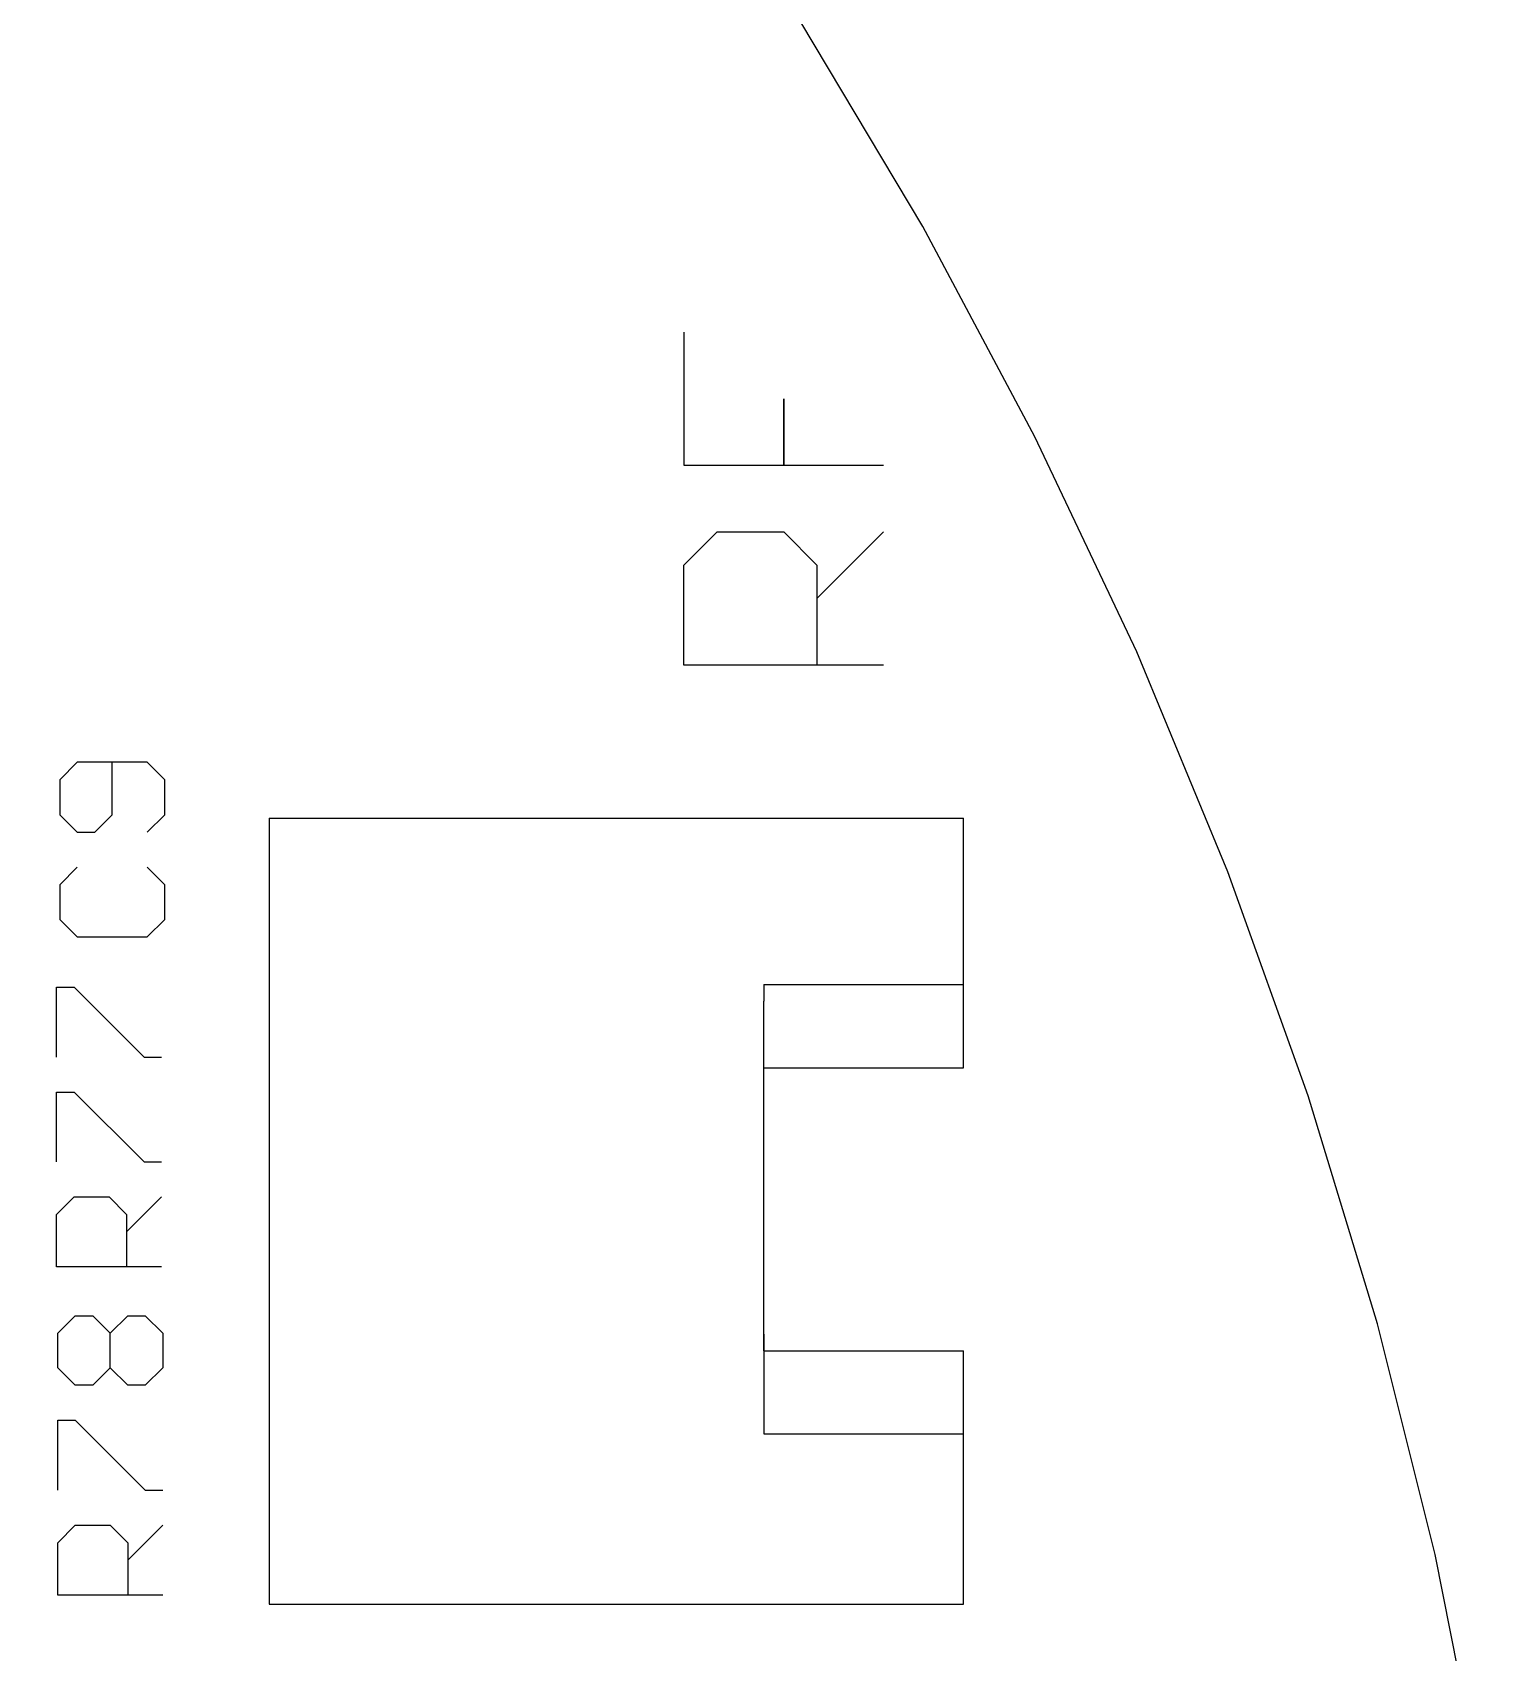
# Model space of a CAD drawing. Extents: x 0 to 3.48, y -0.08 to 2.34.
# Drawn here: x 2.457 to 2.8924, y 1.2745 to 1.7613 of the extents above; entities that cross this region are included whole.
import ezdxf

# ---------------------------------------------------------------- set-up
doc = ezdxf.new("R2010")
doc.units = 0
for name, color, linetype in [('GBS', 7, 'Continuous'), ('GKO', 7, 'Continuous'), ('GTO', 7, 'Continuous')]:
    doc.layers.add(name, color=color, linetype=linetype)

msp = doc.modelspace()

# ---------------------------------------------------------------- linework, layer by layer
at = {"layer": 'GBS'}
msp.add_lwpolyline([(2.8924, 1.2338), (2.8784, 1.304), (2.8611, 1.3733), (2.8403, 1.4418), (2.8162, 1.5091), (2.7888, 1.5752), (2.7582, 1.6398), (2.7245, 1.7029), (2.6878, 1.7643), (2.648, 1.8237), (2.6054, 1.8812), (2.5601, 1.9365), (2.512, 1.9895), (2.4615, 2.04), (2.4085, 2.0881), (2.3532, 2.1334), (2.342, 2.1417), (0.5714, 2.1417)], dxfattribs=at)
msp.add_lwpolyline([(2.8924, 1.2338), (2.8784, 1.304), (2.8611, 1.3733), (2.8403, 1.4418), (2.8162, 1.5091), (2.7888, 1.5752), (2.7582, 1.6398), (2.7245, 1.7029), (2.6878, 1.7643), (2.648, 1.8237), (2.6054, 1.8812), (2.5601, 1.9365), (2.512, 1.9895), (2.4615, 2.04), (2.4085, 2.0881), (2.3532, 2.1334), (2.342, 2.1417), (0.5714, 2.1417)], dxfattribs=at)
at = {"layer": 'GKO'}
msp.add_lwpolyline([(2.8924, 1.2338), (2.8784, 1.304), (2.8611, 1.3733), (2.8403, 1.4418), (2.8162, 1.5091), (2.7888, 1.5752), (2.7582, 1.6398), (2.7245, 1.7029), (2.6878, 1.7643), (2.648, 1.8237), (2.6054, 1.8812), (2.5601, 1.9365), (2.512, 1.9895), (2.4615, 2.04), (2.4085, 2.0881), (2.3532, 2.1334), (2.342, 2.1417), (0.5714, 2.1417)], dxfattribs=at)
msp.add_lwpolyline([(2.8924, 1.2338), (2.8784, 1.304), (2.8611, 1.3733), (2.8403, 1.4418), (2.8162, 1.5091), (2.7888, 1.5752), (2.7582, 1.6398), (2.7245, 1.7029), (2.6878, 1.7643), (2.648, 1.8237), (2.6054, 1.8812), (2.5601, 1.9365), (2.512, 1.9895), (2.4615, 2.04), (2.4085, 2.0881), (2.3532, 2.1334), (2.342, 2.1417), (0.5714, 2.1417)], dxfattribs=at)
at = {"layer": 'GTO'}
for points in [[(2.6527, 1.6712), (2.6527, 1.6312), (2.6827, 1.6312), (2.6827, 1.6512), (2.6827, 1.6312), (2.7127, 1.6312)], [(2.7127, 1.5712), (2.6527, 1.5712), (2.6527, 1.6012), (2.6627, 1.6112), (2.6827, 1.6112), (2.6927, 1.6012), (2.6927, 1.5712)], [(2.6927, 1.5912), (2.7127, 1.6112)], [(2.4914, 1.521), (2.4967, 1.5262), (2.4967, 1.5367), (2.4914, 1.542), (2.4704, 1.542), (2.4652, 1.5367), (2.4652, 1.5262), (2.4704, 1.521), (2.4757, 1.521), (2.4809, 1.5262), (2.4809, 1.542)], [(2.5281, 1.5252), (2.7367, 1.5252)], [(2.5281, 1.5252), (2.5281, 1.289), (2.7367, 1.289)], [(2.7367, 1.4502), (2.7367, 1.5252)], [(2.4704, 1.5105), (2.4652, 1.5052), (2.4652, 1.4947), (2.4704, 1.4895), (2.4914, 1.4895), (2.4967, 1.4947), (2.4967, 1.5052), (2.4914, 1.5105)], [(2.6767, 1.4752), (2.7367, 1.4752)], [(2.6767, 1.4752), (2.6767, 1.4702)], [(2.4642, 1.4534), (2.4642, 1.4744), (2.4695, 1.4744), (2.4905, 1.4534), (2.4957, 1.4534)], [(2.6767, 1.4652), (2.6767, 1.4702)], [(2.6767, 1.4502), (2.6767, 1.4652)], [(2.6767, 1.3652), (2.6767, 1.4502), (2.7367, 1.4502)], [(2.4642, 1.4219), (2.4642, 1.4429), (2.4695, 1.4429), (2.4905, 1.4219), (2.4957, 1.4219)], [(2.4957, 1.3904), (2.4642, 1.3904), (2.4642, 1.4061), (2.4695, 1.4114), (2.48, 1.4114), (2.4852, 1.4061), (2.4852, 1.3904)], [(2.4852, 1.4009), (2.4957, 1.4114)], [(2.4698, 1.3548), (2.4646, 1.36), (2.4646, 1.3705), (2.4698, 1.3757), (2.4751, 1.3757), (2.4803, 1.3705), (2.4856, 1.3757), (2.4908, 1.3757), (2.4961, 1.3705), (2.4961, 1.36), (2.4908, 1.3548), (2.4856, 1.3548), (2.4803, 1.36), (2.4751, 1.3548), (2.4698, 1.3548)], [(2.4803, 1.36), (2.4803, 1.3705)], [(2.6767, 1.3702), (2.6767, 1.3402)], [(2.6767, 1.3652), (2.7367, 1.3652)], [(2.7367, 1.289), (2.7367, 1.3652)], [(2.4646, 1.3233), (2.4646, 1.3443), (2.4698, 1.3443), (2.4908, 1.3233), (2.4961, 1.3233)], [(2.6767, 1.3402), (2.7367, 1.3402)], [(2.4961, 1.2918), (2.4646, 1.2918), (2.4646, 1.3075), (2.4698, 1.3128), (2.4803, 1.3128), (2.4856, 1.3075), (2.4856, 1.2918)], [(2.4856, 1.3023), (2.4961, 1.3128)]]:
    msp.add_lwpolyline(points, dxfattribs=at)

doc.saveas('drawing.dxf')
